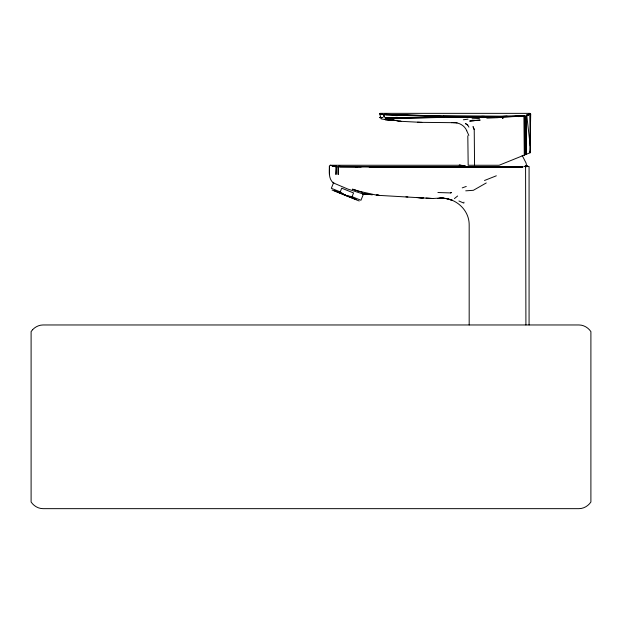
<?xml version="1.0" encoding="UTF-8"?>
<svg xmlns="http://www.w3.org/2000/svg" width="622" height="622" viewBox="0 0 622 622"><rect width="100%" height="100%" fill="white"/><g stroke="black" fill="none" stroke-linecap="round" stroke-linejoin="round"><path stroke-width="0.93" d="M329.411 174.557L329.411 165.903C329.458 171.594 328.299 178.397 333.05 182.697M338.189 166.859L338.181 174.557L338.205 166.712L361.359 166.766L337.521 166.836M469.175 324.964L469.175 225.071C469.392 208.751 453.695 196.117 437.95 198.496L443.416 197.866L432.803 198.511L377.134 195.269L358.326 191.094L352.487 189.158L362.712 192.525M526.018 116.05L525.994 154.396L525.116 116.19M526.103 154.357L526.453 115.949M529.967 152.794L530.698 114.02M466.827 130.947L468.825 135.433M336.245 166.766L332.63 166.105L336.245 166.61L335.966 174.557L336.253 166.766L335.647 166.719M530.123 152.732L530.201 151.162L530.123 152.732L499.124 165.258L468.179 165.258L467.814 135.806M530.317 145.035L530.232 152.211M380.501 117.34L379.404 117.527L382.367 117.542L380.501 117.34L379.925 114.028L382.398 114.432L380.61 114.316L381.224 114.456M379.918 114.153L382.367 114.549M463.958 202.173L463.818 203.099L458.912 200.999M333.781 182.246L331.339 188.295L340.226 191.887L345.653 195.51L352.068 196.669L360.954 200.261L363.753 193.349M340.226 191.887L341.727 188.186L353.56 192.968L352.068 196.669M386.114 114.316L384.793 114.254L443.284 116.096L512.994 116.376L443.299 116.05M454.433 198.566L457.621 195.992M527.137 115.746L529.252 114.464L526.826 115.855L530.263 146.077M332.863 165.802L331.122 165.553L336.564 166.136L332.972 165.732M486.272 182.946L473.365 190.309L465.73 190.83M528.094 114.308L529.392 113.834L526.111 115.35M530.659 114.036L529.796 114.464L530.302 145.307M527.736 115.054L530.566 113.67L527.028 115.397M450.67 192.929L451.564 192.501L450.662 192.929L437.904 192.525M496.325 175.801L484.491 180.497M386.27 118.895L443.859 117.34L494.016 117.34M462.239 187.875L466.267 186.445M340.11 166.758L389.8 167.24M386.239 117.978L385.694 118.149L443.859 117.34L385.383 117.752L386.044 117.659M526.344 166.035L524.984 166.393L529.073 166.463L529.073 324.964M379.995 113.344L529.998 113.36M463.32 119.789L468.016 119.144M442.273 198.13L437.608 198.496M522.682 116.057L524.128 115.949L502.646 117.022L524.191 116.174L524.377 155.057L524.191 116.174L512.987 116.524M501.705 116.415L523.981 115.692L512.956 116.228M521.252 166.595L522.682 166.533L439.606 166.851L522.799 166.68L521.314 166.743M472.059 118.779L479.461 118.46M486.839 118.141L498.284 117.651M340.125 166.432L338.244 166.502L363.302 166.564L340.125 166.447M340.148 166.292L338.306 166.338L499.124 167.077M386.075 114.386L384.676 114.409L443.268 116.166M502.156 116.866L443.245 116.353M503.112 116.594L501.721 116.617M393.236 120.217L385.64 119.945M399.277 121.228L420.814 122.347L451.409 122.658C457.59 121.889 464.331 124.758 466.764 130.752M451.409 122.658L454.488 122.658M452.979 122.658L457.1 122.907M395.631 117.34L397.559 117.34M498.836 117.34L503.159 117.418L501.736 117.34M330.196 165.258L459.658 165.265M479.438 166.743L516.789 166.743M489.934 117.13L443.229 116.679L385.982 114.915M369.087 166.82L522.9 167.015L439.606 167.1M469.361 167.505L499.124 167.52M369.087 166.813L499.124 167.404M355.559 166.844L357.495 166.836M481.591 116.337L484.468 116.353M481.591 116.493L484.468 116.508M481.591 116.695L484.468 116.718M481.591 116.913L484.468 116.928M369.103 166.61L439.606 167.007M369.095 166.665L439.598 167.217M393.648 120.248L390.46 120.139M386.005 114.673L385.282 114.658L443.245 116.462M417.494 122.207L421.802 122.347M390.406 120.093L391.191 120.116M463.584 165.522L465.155 165.615L460.389 165.32M372.391 194.748L362.813 193.947M376.224 194.989L378.145 195.114M405.956 196.84L407.869 196.964M416.499 197.501L423.217 197.92M426.093 198.099L432.803 198.511M372.166 194.686L362.517 193.862L367.33 194.181M376.979 194.989L378.899 195.114M416.437 197.485L423.178 197.905L417.401 197.493M462.294 165.444L459.518 165.258L460.568 165.328M370.214 194.375L372.143 194.499M386.348 119.797L381.006 118.841M392.505 120.17L394.978 120.404L393.749 120.264M387.249 119.867L388.727 119.992M390.134 120.155L385.049 118.895M526.57 166.051L527.938 166.237M330.111 165.242L331.114 165.39M382.063 113.95L382.709 114.059L380.337 113.531M398.492 121.08L396.183 120.582M398.741 121.135L396.556 120.652M444.263 198.138L452.311 200.245L447.91 198.9M363.683 194.196L347.745 189.034L333.182 182.837M335.81 191.164L336.572 191.475M337.287 191.763L345.778 195.191M346.54 195.502L352.013 197.71M352.822 198.037L355.745 199.219M334.278 190.697L356.429 199.654M332.07 190.029L359.228 200.999M333.252 182.868L333.649 183.07M343.671 194.468L345.653 195.51M467.697 124.999L465.404 123.545L467.697 124.999L468.926 127.16M522.153 155.376L526.041 162.98L526.811 166.743M474.221 129.601L473.039 126.6L474.228 129.594L474.563 165.258M525.629 166.883L527.363 166.152L525.582 166.642L525.909 324.964M525.512 166.09L524.882 166.331L525.512 166.09M32.616 329.691L31.1 331.619L31.1 502.001C33.736 505.935 38.222 508.641 43.011 508.656L578.989 508.656C583.778 508.641 588.264 505.935 590.9 502.001L590.9 331.619C588.264 327.685 583.778 324.979 578.989 324.964L43.011 324.964C39.069 324.995 35.283 326.814 32.616 329.691M528.638 114.767L526.803 115.614L528.638 114.767M526.842 115.202L526.212 115.412L526.842 115.202M526.725 166.082L525.442 166.416L526.725 166.082M527.044 166.113L525.52 166.525L527.044 166.113M473.062 120.722L469.633 121.08L480.168 120.077L473.062 120.722M400.957 121.274L399.021 121.189L400.957 121.274M522.713 116.275L518.577 116.594L524.191 116.174L522.713 116.275M522.845 166.782L510.351 167.201L522.845 166.782M507.202 116.298L503.105 116.438L507.202 116.298M381.768 117.737L380.026 117.737L381.768 117.737M395.063 120.466L392.544 120.225L395.063 120.466M463.802 165.802L459.192 165.234L463.818 165.802M381.69 117.535L380.508 117.364L381.69 117.542M382.452 114.316L380.026 113.787L382.452 114.316M383.93 114.813L383.346 114.658L383.906 114.813L384.132 117.34L383.93 114.813M503.12 117.675L502.179 117.364L502.833 118.211L502.172 117.379L503.12 117.675M503.042 117.892L502.179 117.371L503.042 117.892M386.915 118.522L386.402 118.141L386.915 118.522"/></g></svg>
